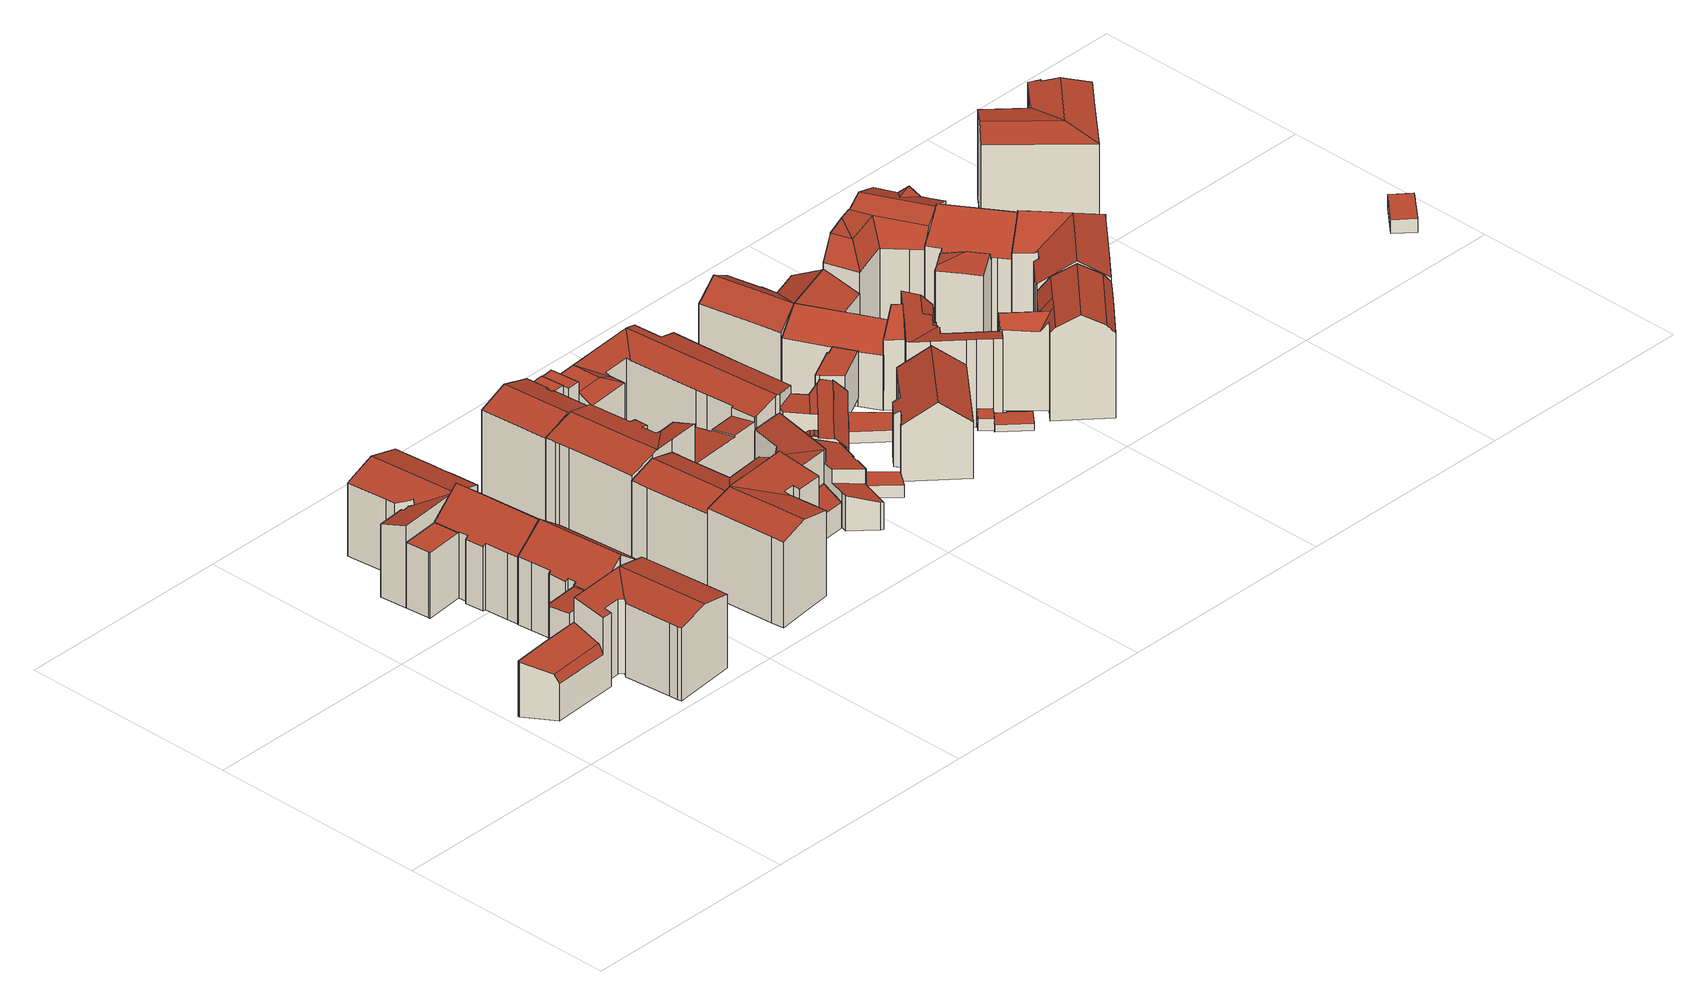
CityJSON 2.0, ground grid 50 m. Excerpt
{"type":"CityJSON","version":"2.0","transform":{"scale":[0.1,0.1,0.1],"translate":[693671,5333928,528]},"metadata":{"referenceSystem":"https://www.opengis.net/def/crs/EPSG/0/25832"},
"CityObjects":{
"building1":{"type":"Building","attributes":{"Gemeindeschluessel":"09162000","HoeheDach":"548.550","HoeheGrund":"529.859","Methode":"2000","NiedrigsteTraufeDesGebaeudes":"538.345","Geometrietyp2DReferenz":"3000","function":"31001_9998","roofType":"3100","measuredHeight":18.69,"storeysAboveGround":4},"geometry":[{"type":"MultiSurface","lod":"2","boundaries":[[[0,1,2,3]],[[4,5,6,7]],[[8,9,10,11]],[[12,13,14,2,1,15]],[[16,17,10,9,18]],[[19,20,21,22,23,24,25,26,27,28,29,4,7,30,31,0,3,32,33]],[[22,34,35,23]],[[28,27,8,11,36]],[[34,37,38,39,12,15,40,41,42,35]],[[20,38,37,21]],[[11,10,17,43,6,5,44,36]],[[27,26,45,18,9,8]],[[46,47,42,41,16,18,45]],[[19,33,13,12,39]],[[29,44,5,4]],[[0,31,40,15,1]],[[41,40,31,30,43,17,16]],[[34,22,21,37]],[[24,23,35,42,47]],[[32,14,13,33]],[[28,36,44,29]],[[19,39,38,20]],[[7,6,43,30]],[[3,2,14,32]],[[25,46,45,26]],[[46,25,24,47]]],"semantics":{"surfaces":[{"type":"WallSurface"},{"type":"RoofSurface"},{"type":"GroundSurface"}],"values":[0,0,1,1,0,2,0,0,1,0,1,0,1,0,0,0,0,0,0,0,0,0,0,0,0,0]}}]},
"building2":{"type":"Building","attributes":{"Gemeindeschluessel":"09162000","HoeheDach":"550.870","HoeheGrund":"529.930","Methode":"2000","NiedrigsteTraufeDesGebaeudes":"544.943","Geometrietyp2DReferenz":"3000","function":"31001_9998","roofType":"3100","measuredHeight":20.94,"storeysAboveGround":4},"geometry":[{"type":"MultiSurface","lod":"2","boundaries":[[[48,49,50,51,52,53]],[[48,53,54,55]],[[56,57,58,59,60]],[[61,62,63,60,59]],[[30,31,64,65,66,67]],[[68,52,51]],[[0,3,57,56,69]],[[67,66,68,51,50,70]],[[61,59,58,71]],[[55,54,72,73]],[[71,58,57,3]],[[74,70,50,49]],[[0,31,30,74,49,48,55,73,75,76,77,62,61,71,3]],[[75,78,79,76]],[[30,67,70,74]],[[73,72,78,75]],[[68,66,65]],[[76,79,80,77]],[[77,80,63,62]],[[0,69,64,31]],[[80,79,78,72,54,53,52,68,65,64,69,56,60,63]]],"semantics":{"surfaces":[{"type":"WallSurface"},{"type":"RoofSurface"},{"type":"GroundSurface"}],"values":[0,0,1,0,0,0,0,1,0,0,0,0,2,0,0,0,0,0,0,0,1]}}]},
"building3":{"type":"Building","attributes":{"Gemeindeschluessel":"09162000","HoeheDach":"550.900","HoeheGrund":"529.971","Methode":"2000","NiedrigsteTraufeDesGebaeudes":"544.865","Geometrietyp2DReferenz":"3000","function":"31001_9998","roofType":"3100","measuredHeight":20.93,"storeysAboveGround":4},"geometry":[{"type":"MultiSurface","lod":"2","boundaries":[[[81,82,83,84,85,86,87,88,89,90,91,92,93,94,95]],[[84,96,97,85]],[[89,98,99,90]],[[92,100,101,93]],[[93,101,102,94]],[[94,102,103,95]],[[104,103,102,101,100,105]],[[91,90,99,106,107,108]],[[98,109,110,106,99]],[[81,95,103,104,111]],[[82,112,113,83]],[[114,86,85,97]],[[86,114,115,87]],[[88,87,115,116,110,109]],[[92,91,108,105,100]],[[81,111,112,82]],[[110,116,107,106]],[[88,109,98,89]],[[96,84,83,113]],[[96,113,112,111,104,105,108,107,116,115,114,97]]],"semantics":{"surfaces":[{"type":"GroundSurface"},{"type":"WallSurface"},{"type":"RoofSurface"}],"values":[0,1,1,1,1,1,2,1,2,1,1,1,1,1,1,1,1,1,1,2]}}]},
"building4":{"type":"Building","attributes":{"Gemeindeschluessel":"09162000","HoeheDach":"549.155","HoeheGrund":"530.050","Methode":"2000","NiedrigsteTraufeDesGebaeudes":"546.850","Geometrietyp2DReferenz":"3000","function":"31001_9998","roofType":"3100","measuredHeight":19.11,"storeysAboveGround":4},"geometry":[{"type":"MultiSurface","lod":"2","boundaries":[[[92,117,118,91]],[[119,120,121,122]],[[123,124,125]],[[126,127,118,117,128,129,130,131,132,133]],[[121,120,134,135,123,136,127,126,133,137,138]],[[139,140,141,142]],[[90,143,144,145,91,118,127,136,146,147]],[[148,149,135,134,120,119]],[[150,138,137,151]],[[90,147,140,139]],[[137,133,132,152,153,151]],[[92,91,145,144,143,90,139,142,154,155,156,157,158,149,148,119,122,150,151,153,152,159,160,161,93]],[[158,123,135,149]],[[122,121,138,150]],[[162,163,125,124,157,156,155,154]],[[159,131,130,160]],[[152,132,131,159]],[[142,141,162,154]],[[129,128,93,161,160,130]],[[157,124,123,158]],[[147,146,136,123,125,163,162,141,140]],[[93,128,117,92]]],"semantics":{"surfaces":[{"type":"WallSurface"},{"type":"RoofSurface"},{"type":"GroundSurface"}],"values":[0,0,1,1,1,0,0,0,0,0,0,2,0,0,0,0,0,0,0,0,1,0]}}]},
"building5":{"type":"Building","attributes":{"Gemeindeschluessel":"09162000","HoeheDach":"551.503","HoeheGrund":"529.960","Methode":"1000","NiedrigsteTraufeDesGebaeudes":"549.846","Geometrietyp2DReferenz":"3000","function":"31001_9998","roofType":"3100","measuredHeight":21.54,"storeysAboveGround":5},"geometry":[{"type":"MultiSurface","lod":"2","boundaries":[[[164,165,166,167]],[[168,169,170,171,172,173,174,175,176,177,178]],[[179,167,166,180,181,182]],[[183,175,174,184]],[[173,172,185,184,174]],[[186,187,188,189]],[[164,190,189,188,191,192,165]],[[193,171,170,194]],[[178,177,176,195,196,197]],[[168,198,187,186,199,200,201,169]],[[185,172,171,193]],[[182,181,202,203]],[[201,194,170,169]],[[204,192,191,188,187,198,168,178,205]],[[195,176,175,183]],[[193,194,201,200,199,186,189,190,164,167,179,182,203,206,197,196,195,183,184,185]],[[202,205,178,197,206,203]],[[180,166,165,192,204,205,202,181]]],"semantics":{"surfaces":[{"type":"WallSurface"},{"type":"RoofSurface"},{"type":"GroundSurface"}],"values":[0,1,0,0,0,0,0,0,0,0,0,0,0,1,0,2,0,1]}}]},
"building6":{"type":"Building","attributes":{"Gemeindeschluessel":"09162000","HoeheDach":"550.460","HoeheGrund":"530.040","Methode":"1000","NiedrigsteTraufeDesGebaeudes":"548.508","Geometrietyp2DReferenz":"3000","function":"31001_9998","roofType":"3100","measuredHeight":20.42,"storeysAboveGround":5},"geometry":[{"type":"MultiSurface","lod":"2","boundaries":[[[207,208,209,210]],[[211,197,203,212,213,182,214,215,216,217,207,210,218,219,220,221,222,223,195]],[[182,213,212,203,224,225,226,227]],[[228,229,208,207,217,216]],[[195,223,222,230,231,232]],[[197,211,195,232,233,234]],[[235,236,227,226,237,229,228]],[[238,239,220,219,218,240]],[[210,209,240,218]],[[197,234,224,203]],[[215,235,228,216]],[[224,234,233,232,231,230,241,239,225]],[[239,241,230,222,221,220]],[[214,182,227,236,235,215]],[[237,226,225,239,238,240,209,208,229]]],"semantics":{"surfaces":[{"type":"WallSurface"},{"type":"GroundSurface"},{"type":"RoofSurface"}],"values":[0,1,0,0,0,0,2,0,0,0,0,2,0,0,2]}}]},
"building7":{"type":"Building","attributes":{"Gemeindeschluessel":"09162000","HoeheDach":"551.666","HoeheGrund":"530.030","Methode":"1000","NiedrigsteTraufeDesGebaeudes":"549.654","Geometrietyp2DReferenz":"3000","function":"31001_9998","roofType":"3100","measuredHeight":21.64,"storeysAboveGround":5},"geometry":[{"type":"MultiSurface","lod":"2","boundaries":[[[242,216,243,244,245,246]],[[247,248,249,250]],[[251,252,253,254,255,256]],[[257,258,259,252,251,260,261,249,248,262,263,264,265,266]],[[267,264,263,268]],[[210,269,270,271,272,273]],[[274,265,264,267]],[[275,266,265,274,276,277]],[[250,249,261,278]],[[269,210,279,207,216,242,246,280,281,277,276,274,267,268,282,247,250,278,283,256,255,254,270]],[[268,263,262,282]],[[282,262,248,247]],[[278,261,260,283]],[[207,279,210,273,259,258,284]],[[270,254,253,271]],[[246,245,285,280]],[[286,285,245,244,243,284,258,257,266,275]],[[273,272,271,253,252,259]],[[207,284,243,216]],[[281,286,275,277]],[[280,285,286,281]],[[283,260,251,256]]],"semantics":{"surfaces":[{"type":"WallSurface"},{"type":"RoofSurface"},{"type":"GroundSurface"}],"values":[0,0,0,1,0,0,0,0,0,2,0,0,0,0,0,0,1,1,0,0,0,0]}}]},
"building8":{"type":"Building","attributes":{"Gemeindeschluessel":"09162000","HoeheDach":"551.945","HoeheGrund":"530.090","Methode":"2000","NiedrigsteTraufeDesGebaeudes":"547.704","Geometrietyp2DReferenz":"3000","function":"31001_9998","roofType":"3100","measuredHeight":21.86,"storeysAboveGround":5},"geometry":[{"type":"MultiSurface","lod":"2","boundaries":[[[287,288,289,290]],[[291,292,293,294]],[[295,296,297,298]],[[299,300,301,302,303,304,305]],[[306,307,302,301]],[[308,309,310,311]],[[312,313,314,315,309,308,316,317,318]],[[319,320,312,318]],[[290,289,321,292,291]],[[322,302,307,323,324,325,326,327,297,296,293,292]],[[328,287,290,291,294,295,298,329,330,331,332,333,306,301,300,299,334,319,318,317,316,308,311]],[[335,305,304,336,313,312,320]],[[337,310,309,315]],[[333,323,307,306]],[[329,327,326,330]],[[334,299,305,335,320,319]],[[298,297,327,329]],[[332,324,323,333]],[[322,338,303,302]],[[330,326,325,331]],[[292,321,338,322]],[[294,293,296,295]],[[331,325,324,332]],[[287,328,311,310,337,339,288]],[[336,304,303,338,321,289,288,339,314,313]],[[315,314,339,337]]],"semantics":{"surfaces":[{"type":"WallSurface"},{"type":"RoofSurface"},{"type":"GroundSurface"}],"values":[0,0,0,0,0,0,0,0,0,1,2,1,1,0,0,0,0,0,0,0,0,0,0,0,1,0]}}]},
"building9":{"type":"Building","attributes":{"Gemeindeschluessel":"09162000","HoeheDach":"536.584","HoeheGrund":"529.930","Methode":"2000","NiedrigsteTraufeDesGebaeudes":"534.534","Geometrietyp2DReferenz":"3000","function":"31001_2000","roofType":"1000","measuredHeight":6.65},"geometry":[{"type":"MultiSurface","lod":"2","boundaries":[[[340,341,342,343]],[[344,345,343,342,346,347,348]],[[347,346,349,350]],[[351,352,353,354]],[[344,348,355,356]],[[354,340,343,345,344,356,357,351]],[[354,353,341,340]],[[355,350,349,352,351,357,356]],[[346,342,341,353,352,349]],[[348,347,350,355]]],"semantics":{"surfaces":[{"type":"WallSurface"},{"type":"GroundSurface"},{"type":"RoofSurface"}],"values":[0,0,0,0,0,1,0,0,2,2]}}]},
"building10":{"type":"Building","attributes":{"Gemeindeschluessel":"09162000","HoeheDach":"544.336","HoeheGrund":"530.250","Methode":"2000","NiedrigsteTraufeDesGebaeudes":"540.602","Geometrietyp2DReferenz":"3000","function":"31001_9998","roofType":"2100","measuredHeight":14.09,"storeysAboveGround":3},"geometry":[{"type":"MultiSurface","lod":"2","boundaries":[[[358,359,360,361]],[[362,363,364,365,366,367]],[[368,369,370,371]],[[372,373,374,375]],[[361,360,376,377]],[[377,376,378,379]],[[365,364,373,372]],[[372,375,380,358,361,377,379,381,382,383,368,371,367,366,365]],[[358,380,375,374,384,359]],[[384,374,373,364,363,362,370,369,385]],[[386,385,369,368,383,382]],[[371,370,362,367]],[[378,376,360,359,384,385,386,387]],[[381,387,386,382]],[[379,378,387,381]]],"semantics":{"surfaces":[{"type":"WallSurface"},{"type":"GroundSurface"},{"type":"RoofSurface"}],"values":[0,0,0,0,0,0,0,1,0,2,0,0,2,0,0]}}]},
"building11":{"type":"Building","attributes":{"Gemeindeschluessel":"09162000","HoeheDach":"547.530","HoeheGrund":"528.924","Methode":"2000","NiedrigsteTraufeDesGebaeudes":"540.407","Geometrietyp2DReferenz":"3000","function":"31001_9998","roofType":"3100","measuredHeight":18.61,"storeysAboveGround":3},"geometry":[{"type":"MultiSurface","lod":"2","boundaries":[[[388,389,390,391]],[[392,393,394,395]],[[396,395,397,398,399]],[[400,401,402,403,404,405]],[[406,407,408,409,410,411,412]],[[413,414,415,416,417,418]],[[414,419,420,421,422,423,424,425,426,427,428,415]],[[429,412,411,430]],[[431,432,433,434]],[[435,436,396,399]],[[394,437,417,416]],[[438,407,406,439]],[[427,440,441,442,443,433,432,390,389,444,428]],[[408,445,446,409]],[[439,406,412,429]],[[447,448,402,401]],[[449,418,417,437,393,450]],[[451,452,453,438,439,429,430,454,455,456,457,458,449,450,459,447,401,400,460,461,388,391,431,434,462,463,464,465]],[[460,428,444,461]],[[391,390,432,431]],[[461,444,389,388]],[[445,466,467,446]],[[438,453,424,423,466,445,408,407]],[[436,392,395,396]],[[456,420,419,457]],[[430,411,410,454]],[[404,403,397,395]],[[455,421,420,456]],[[393,437,394]],[[448,398,397,403,402]],[[466,423,422,467]],[[434,433,443,462]],[[395,394,416,405,404]],[[414,413,458,457,419]],[[451,465,440,427,426]],[[459,450,393,392,436,435]],[[464,441,440,465]],[[463,442,441,464]],[[452,425,424,453]],[[462,443,442,463]],[[455,454,410,409,446,467,422,421]],[[415,428,460,400,405,416]],[[451,426,425,452]],[[447,459,435,399,398,448]],[[413,418,449,458]]],"semantics":{"surfaces":[{"type":"WallSurface"},{"type":"RoofSurface"},{"type":"GroundSurface"}],"values":[0,1,0,0,1,1,1,0,0,1,1,0,1,0,0,0,0,2,0,0,0,1,0,0,0,0,0,0,1,1,0,0,1,0,0,0,0,0,0,0,0,0,0,0,0]}}]},
"building12":{"type":"Building","attributes":{"Gemeindeschluessel":"09162000","HoeheDach":"541.419","HoeheGrund":"530.082","Methode":"2000","NiedrigsteTraufeDesGebaeudes":"533.050","Geometrietyp2DReferenz":"3000","function":"31001_2000","roofType":"2100","measuredHeight":11.34},"geometry":[{"type":"MultiSurface","lod":"2","boundaries":[[[468,469,470,471]],[[472,473,474,475]],[[471,470,476,477]],[[478,479,480,481,482,483]],[[478,484,472,475,485,486,487,488,489,468,471,477,490,491,492,479]],[[491,490,493,494,495,496]],[[495,494,482,481]],[[468,489,497,498,499,469]],[[500,501,474,473,502,483,482,494,493,476,470,469,499]],[[503,500,499,498]],[[488,504,497,489]],[[484,502,473,472]],[[486,505,506,487]],[[477,476,493,490]],[[480,507,496,495,481]],[[475,474,501,485]],[[487,506,504,488]],[[491,496,507,492]],[[506,505,503,498,497,504]],[[492,507,480,479]],[[478,483,502,484]],[[486,485,501,500,503,505]]],"semantics":{"surfaces":[{"type":"WallSurface"},{"type":"GroundSurface"},{"type":"RoofSurface"}],"values":[0,0,0,0,1,0,0,0,2,0,0,0,0,0,2,0,0,0,2,0,0,0]}}]},
"building13":{"type":"Building","attributes":{"Gemeindeschluessel":"09162000","HoeheDach":"541.868","HoeheGrund":"530.530","Methode":"2000","NiedrigsteTraufeDesGebaeudes":"533.866","Geometrietyp2DReferenz":"3000","function":"31001_2000","roofType":"1000","measuredHeight":11.34,"storeysAboveGround":2},"geometry":[{"type":"MultiSurface","lod":"2","boundaries":[[[508,509,510,511]],[[512,513,514,515,516,517]],[[518,519,520,521]],[[522,523,524,525,526,527,528,529,530,531]],[[532,533,522,531]],[[534,535,536,537,538,539,526,525,540,514,508,511]],[[519,512,517,520]],[[541,542,543,544]],[[545,546,547,548,549,544,543,550,534,511,510,551,552,553,554,555,556]],[[557,558,559,560,561,541,544,549,548,547,546,545,556,562,563,564,532,531,530,529,528,527,565,566,567]],[[564,568,533,532]],[[515,523,522,533,568,516]],[[569,570,513,512,519]],[[541,561,560,559,571,572,573,542]],[[552,574,575,576,553]],[[508,514,540,525,540,514,513,570]],[[550,577,578,579,580,581,539,538,537,536,535,534]],[[575,509,508,570,569,519,576]],[[514,540,525,524,523,515]],[[555,521,520,517,516,568,564,563,562,556]],[[510,509,575,574,551]],[[554,518,521,555]],[[559,558,557,567,582,583,584,571]],[[554,553,576,519,518]],[[539,581,585,566,565,527,526]],[[543,542,573,572,571,584,583,582,585,581,580,579,578,577,550]],[[566,585,582,567]],[[551,574,552]]],"semantics":{"surfaces":[{"type":"WallSurface"},{"type":"RoofSurface"},{"type":"GroundSurface"}],"values":[0,0,0,0,0,1,1,0,0,2,0,1,1,0,1,0,0,0,1,0,1,1,0,0,0,1,0,1]}}]},
"building14":{"type":"Building","attributes":{"Gemeindeschluessel":"09162000","HoeheDach":"536.763","HoeheGrund":"530.763","Methode":"3220","NiedrigsteTraufeDesGebaeudes":"536.763","Geometrietyp2DReferenz":"3000","function":"31001_2000","roofType":"9999","measuredHeight":6},"geometry":[{"type":"MultiSurface","lod":"2","boundaries":[[[586,587,588,589,590]],[[591,592,588,587]],[[593,594,590,589]],[[594,595,586,590]],[[595,591,587,586]],[[594,593,592,591,595]],[[592,593,589,588]]],"semantics":{"surfaces":[{"type":"GroundSurface"},{"type":"WallSurface"},{"type":"RoofSurface"}],"values":[0,1,1,1,1,2,1]}}]},
"building15":{"type":"Building","attributes":{"Gemeindeschluessel":"09162000","HoeheDach":"536.448","HoeheGrund":"530.448","Methode":"3210","NiedrigsteTraufeDesGebaeudes":"536.448","Geometrietyp2DReferenz":"3000","function":"31001_2000","roofType":"9999","measuredHeight":6},"geometry":[{"type":"MultiSurface","lod":"2","boundaries":[[[596,597,598,599]],[[600,596,599,601]],[[596,600,602,597]],[[597,602,603,598]],[[598,603,601,599]],[[602,600,601,603]]],"semantics":{"surfaces":[{"type":"WallSurface"},{"type":"RoofSurface"},{"type":"GroundSurface"}],"values":[0,0,1,0,2,0]}}]},
"building16":{"type":"Building","attributes":{"Gemeindeschluessel":"09162000","HoeheDach":"548.770","HoeheGrund":"530.840","Methode":"2000","NiedrigsteTraufeDesGebaeudes":"542.937","Geometrietyp2DReferenz":"3000","function":"31001_9998","roofType":"3100","measuredHeight":17.93,"storeysAboveGround":4},"geometry":[{"type":"MultiSurface","lod":"2","boundaries":[[[604,605,606,607]],[[608,609,610,611]],[[612,613,614,615]],[[616,617,618,619,620,621,609,608]],[[618,622,623,624,625,619]],[[611,610,626,627]],[[628,629,630,631]],[[632,633,634,635,615,614]],[[636,624,623,637,631,630]],[[621,620,636,630,629,606,605,633,632,614,613,626,610,609]],[[634,633,605,604]],[[622,618,617,616,608,611,627,612,615,635,634,604,607,628,631,637,623]],[[619,625,624,636,620]],[[627,626,613,612]],[[607,606,629,628]]],"semantics":{"surfaces":[{"type":"WallSurface"},{"type":"RoofSurface"},{"type":"GroundSurface"}],"values":[0,0,0,0,0,0,0,0,0,1,0,2,1,0,0]}}]},
"building17":{"type":"Building","attributes":{"Gemeindeschluessel":"09162000","HoeheDach":"533.737","HoeheGrund":"530.961","Methode":"9999","NiedrigsteTraufeDesGebaeudes":"533.737","Geometrietyp2DReferenz":"3000","function":"31001_2000","roofType":"1000","measuredHeight":2.78},"geometry":[{"type":"MultiSurface","lod":"2","boundaries":[[[638,639,640,641]],[[642,638,641,643,644]],[[639,645,646,647,640]],[[644,646,645,642]],[[643,647,646,644]],[[642,645,639,638]],[[641,640,647,643]]],"semantics":{"surfaces":[{"type":"WallSurface"},{"type":"GroundSurface"},{"type":"RoofSurface"}],"values":[0,1,2,0,0,0,0]}}]},
"building18":{"type":"Building","attributes":{"Gemeindeschluessel":"09162000","HoeheDach":"536.570","HoeheGrund":"530.570","Methode":"3220","NiedrigsteTraufeDesGebaeudes":"536.570","Geometrietyp2DReferenz":"3000","function":"31001_2000","roofType":"9999","measuredHeight":6},"geometry":[{"type":"MultiSurface","lod":"2","boundaries":[[[648,649,650,651]],[[652,648,651,653]],[[654,652,653,655]],[[655,653,651,650,656]],[[649,657,656,650]],[[657,649,648,652,654]],[[657,654,655,656]]],"semantics":{"surfaces":[{"type":"WallSurface"},{"type":"GroundSurface"},{"type":"RoofSurface"}],"values":[0,0,0,1,0,2,0]}}]},
"building19":{"type":"Building","attributes":{"Gemeindeschluessel":"09162000","HoeheDach":"541.984","HoeheGrund":"531.019","Methode":"1000","NiedrigsteTraufeDesGebaeudes":"541.984","Geometrietyp2DReferenz":"3000","function":"31001_9998","roofType":"1000","measuredHeight":10.96,"storeysAboveGround":3},"geometry":[{"type":"MultiSurface","lod":"2","boundaries":[[[658,659,660,661]],[[662,663,664,665]],[[661,660,662,665]],[[664,663,666,667]],[[661,665,664,667,668,669,658]],[[658,669,670,659]],[[663,662,660,659,670,671,666]],[[668,667,666,671]],[[668,671,670,669]]],"semantics":{"surfaces":[{"type":"WallSurface"},{"type":"GroundSurface"},{"type":"RoofSurface"}],"values":[0,0,0,0,1,0,2,0,0]}}]},
"building20":{"type":"Building","attributes":{"Gemeindeschluessel":"09162000","HoeheDach":"533.560","HoeheGrund":"530.940","Methode":"1000","NiedrigsteTraufeDesGebaeudes":"533.560","Geometrietyp2DReferenz":"3000","function":"31001_2000","roofType":"1000","measuredHeight":2.62},"geometry":[{"type":"MultiSurface","lod":"2","boundaries":[[[672,673,674,675]],[[676,677,678,679]],[[672,675,676,679]],[[673,672,679,678]],[[675,674,677,676]],[[674,673,678,677]]],"semantics":{"surfaces":[{"type":"RoofSurface"},{"type":"GroundSurface"},{"type":"WallSurface"}],"values":[0,1,2,2,2,2]}}]},
"building21":{"type":"Building","attributes":{"Gemeindeschluessel":"09162000","HoeheDach":"532.630","HoeheGrund":"530.900","Methode":"2000","NiedrigsteTraufeDesGebaeudes":"532.630","Geometrietyp2DReferenz":"3000","function":"51009_1610","roofType":"1000","measuredHeight":1.73},"geometry":[{"type":"MultiSurface","lod":"2","boundaries":[[[680,681,682,678]],[[683,684,685,686]],[[687,688,684,683]],[[680,678,677,689,687,683,686,690]],[[690,691,681,680]],[[677,692,693,689]],[[678,682,692,677]],[[689,693,688,687]],[[691,685,684,688,693,692,682,681]],[[686,685,691,690]]],"semantics":{"surfaces":[{"type":"WallSurface"},{"type":"GroundSurface"},{"type":"RoofSurface"}],"values":[0,0,0,1,0,0,0,0,2,0]}}]},
"building22":{"type":"Building","attributes":{"Gemeindeschluessel":"09162000","HoeheDach":"546.470","HoeheGrund":"529.127","Methode":"2000","NiedrigsteTraufeDesGebaeudes":"541.821","Geometrietyp2DReferenz":"3000","function":"31001_9998","roofType":"3100","measuredHeight":17.34,"storeysAboveGround":3},"geometry":[{"type":"MultiSurface","lod":"2","boundaries":[[[694,695,696,697]],[[698,699,700,701]],[[702,703,704,705,706,707]],[[694,701,700,708,695]],[[709,710,702,707]],[[709,707,706,711,712]],[[713,714,704,703]],[[705,704,714,696,695,708]],[[711,715,716,717,712]],[[718,719,699,698]],[[716,720,718,698,701,694,697,713,703,702,710,717]],[[710,709,712,717]],[[720,721,719,718]],[[721,720,716,715]],[[721,715,711,706,705,708,700,699,719]],[[697,696,714,713]]],"semantics":{"surfaces":[{"type":"WallSurface"},{"type":"RoofSurface"},{"type":"GroundSurface"}],"values":[0,0,0,0,0,1,0,1,0,0,2,0,0,0,1,0]}}]},
"building23":{"type":"Building","attributes":{"Gemeindeschluessel":"09162000","HoeheDach":"549.920","HoeheGrund":"529.363","Methode":"2000","NiedrigsteTraufeDesGebaeudes":"545.663","Geometrietyp2DReferenz":"3000","function":"31001_9998","roofType":"2100","measuredHeight":20.56,"storeysAboveGround":5},"geometry":[{"type":"MultiSurface","lod":"2","boundaries":[[[722,723,724,725,726]],[[727,728,729,730]],[[731,732,733,734]],[[723,722,735,736,737,738,739,740,741,730,729,742,743,744,745,746,747,748,749,750]],[[729,728,751,742]],[[741,740,752,753,754]],[[752,755,756,757,758,759,726,725,760,761,762,763,753]],[[734,764,765,731]],[[735,759,758,736]],[[752,740,739,755]],[[745,766,767,732,731,765,763,762,746]],[[768,749,748,769]],[[741,754,727,730]],[[743,770,771,744]],[[737,757,756,738]],[[724,723,750,772]],[[773,761,760]],[[733,774,764,734]],[[738,756,755,739]],[[767,766,771,770,775,776]],[[768,769,777,773,760,725,724,772]],[[727,754,753,763,765,764,774,776,775,751,728]],[[747,746,762,761,773,777]],[[767,776,774,733,732]],[[722,726,759,735]],[[749,768,772,750]],[[744,771,766,745]],[[747,777,769,748]],[[743,742,751,775,770]],[[736,758,757,737]]],"semantics":{"surfaces":[{"type":"WallSurface"},{"type":"RoofSurface"},{"type":"GroundSurface"}],"values":[0,0,1,2,0,0,1,0,0,0,0,0,0,0,0,0,0,0,0,1,1,1,0,0,0,0,0,0,0,0]}}]},
"building24":{"type":"Building","attributes":{"Gemeindeschluessel":"09162000","HoeheDach":"550.330","HoeheGrund":"529.127","Methode":"2000","NiedrigsteTraufeDesGebaeudes":"545.379","Geometrietyp2DReferenz":"3000","function":"31001_2000","roofType":"3100","measuredHeight":21.2},"geometry":[{"type":"MultiSurface","lod":"2","boundaries":[[[698,778,779,780]],[[781,782,783,694]],[[782,784,785,783]],[[694,783,785,786,701]],[[694,701,698,780,787,781]],[[787,788,784,782,781]],[[784,788,779,778,786,785]],[[701,786,778,698]],[[780,779,788,787]]],"semantics":{"surfaces":[{"type":"WallSurface"},{"type":"RoofSurface"},{"type":"GroundSurface"}],"values":[0,0,1,0,2,0,1,0,0]}}]},
"building25":{"type":"Building","attributes":{"Gemeindeschluessel":"09162000","HoeheDach":"546.350","HoeheGrund":"528.118","Methode":"1000","NiedrigsteTraufeDesGebaeudes":"542.952","Geometrietyp2DReferenz":"3000","function":"31001_9998","roofType":"3100","measuredHeight":18.23,"storeysAboveGround":3},"geometry":[{"type":"MultiSurface","lod":"2","boundaries":[[[789,790,791,792,793,794]],[[795,796,797,798]],[[799,800,801,802]],[[803,804,789,794]],[[805,806,801,800,807,808]],[[809,810,811,812]],[[813,814,815,816,817,818,803,794,793,792,795,798,811,810,819,799,802]],[[820,821,808,807,809,812,797,796,791,790]],[[822,823,821,820,790,789,804]],[[817,816,815,814,813,802,801,806,805,808,821,823]],[[809,807,800,799,819,810]],[[818,817,823,822,804,803]],[[798,797,812,811]],[[792,791,796,795]]],"semantics":{"surfaces":[{"type":"WallSurface"},{"type":"RoofSurface"},{"type":"GroundSurface"}],"values":[0,0,0,0,1,0,2,1,1,0,0,0,0,0]}}]},
"building26":{"type":"Building","attributes":{"Gemeindeschluessel":"09162000","HoeheDach":"555.004","HoeheGrund":"530.710","Methode":"2000","NiedrigsteTraufeDesGebaeudes":"548.646","Geometrietyp2DReferenz":"3000","function":"31001_9998","roofType":"3100","measuredHeight":24.29,"storeysAboveGround":5},"geometry":[{"type":"MultiSurface","lod":"2","boundaries":[[[824,825,826,827]],[[828,829,830,831,832]],[[830,829,833,834,835,836,837,838,839,840,841,842,824,827,843]],[[844,845,846,847,848,849,850]],[[829,828,851,833]],[[839,852,853,840]],[[836,847,846,837]],[[831,854,855,856,844,832]],[[856,857,858,845,844]],[[835,848,847,836]],[[841,840,853,859,860,861,862]],[[826,825,863,862,861,864]],[[834,833,851,850,849]],[[845,838,837,846]],[[842,863,825,824]],[[827,826,864,865,855,854,843]],[[831,830,843,854]],[[864,861,860,865]],[[855,865,860,859,857,856]],[[857,859,853,852,858]],[[841,862,863,842]],[[834,849,848,835]],[[839,838,845,858,852]],[[844,850,851,828,832]]],"semantics":{"surfaces":[{"type":"WallSurface"},{"type":"GroundSurface"},{"type":"RoofSurface"}],"values":[0,0,1,2,0,0,0,2,2,0,0,2,0,0,0,0,0,2,2,2,0,0,0,2]}}]},
"building27":{"type":"Building","attributes":{"Gemeindeschluessel":"09162000","HoeheDach":"554.324","HoeheGrund":"530.996","Methode":"2000","NiedrigsteTraufeDesGebaeudes":"547.810","Geometrietyp2DReferenz":"3000","function":"31001_9998","roofType":"3100","measuredHeight":23.33,"storeysAboveGround":5},"geometry":[{"type":"MultiSurface","lod":"2","boundaries":[[[866,867,868,869,870,871,872,873,874,875,876,877]],[[878,876,875,879,880,881]],[[882,883,884,885,886]],[[872,887,888,889,890,891,892,873]],[[876,878,893,877]],[[885,890,889,894]],[[895,886,885,894,896]],[[897,898,899,893,878,881,900,901]],[[875,874,897,901,879]],[[887,902,903,896,894,888]],[[887,872,871,902]],[[870,903,902,871]],[[867,883,882,868]],[[898,892,891,885,884,904,899]],[[880,879,901,900]],[[903,870,869,895,896]],[[867,866,904,884,883]],[[891,890,885]],[[894,889,888]],[[866,877,893,899,904]],[[869,868,882,886,895]],[[881,880,900]],[[874,873,892,898,897]]],"semantics":{"surfaces":[{"type":"GroundSurface"},{"type":"WallSurface"},{"type":"RoofSurface"}],"values":[0,1,2,1,1,2,2,2,1,2,1,1,1,2,2,1,1,1,2,1,1,2,1]}}]},
"building28":{"type":"Building","attributes":{"Gemeindeschluessel":"09162000","HoeheDach":"554.890","HoeheGrund":"531.010","Methode":"2000","NiedrigsteTraufeDesGebaeudes":"548.640","Geometrietyp2DReferenz":"3000","function":"31001_9998","roofType":"3100","measuredHeight":23.88,"storeysAboveGround":5},"geometry":[{"type":"MultiSurface","lod":"2","boundaries":[[[905,906,907,908,909,910,911]],[[912,913,914,877,915,866]],[[916,917,918,919,920,921]],[[922,923,924,925]],[[926,927,928,929]],[[929,928,919,918]],[[916,921,930,931]],[[877,914,927,926]],[[932,911,910,933,934,935]],[[936,905,911,932,935,937]],[[917,916,931,922,925,907,906,905,936,937,938,939,940,867,866,915,877,926,929,918]],[[940,941,942,867]],[[933,910,909,943,944,945]],[[933,945,934]],[[941,944,943,909,908,924,923,930,921,920,913,912,942]],[[867,942,912,866]],[[931,930,923,922]],[[935,934,945,944,941,940,939,938,937]],[[925,924,908,907]],[[920,919,928,927,914,913]]],"semantics":{"surfaces":[{"type":"WallSurface"},{"type":"RoofSurface"},{"type":"GroundSurface"}],"values":[0,0,0,0,0,0,0,0,1,0,2,0,0,1,1,0,0,0,0,1]}}]},
"building29":{"type":"Building","attributes":{"Gemeindeschluessel":"09162000","HoeheDach":"555.579","HoeheGrund":"531.030","Methode":"2000","NiedrigsteTraufeDesGebaeudes":"550.391","Geometrietyp2DReferenz":"3000","function":"31001_9998","roofType":"3100","measuredHeight":24.55,"storeysAboveGround":5},"geometry":[{"type":"MultiSurface","lod":"2","boundaries":[[[946,947,948,949,950,951,952]],[[953,952,951,918,954,916]],[[955,956,957,958,959,960]],[[961,962,963,964,965,966]],[[966,965,967,968]],[[969,970,955,960]],[[950,949,971,972,918,951]],[[962,973,974,971,949,948,975,963]],[[931,976,953,916]],[[968,967,970,969]],[[963,975,948,947,977,964]],[[978,979,958,957,980,981,976,931]],[[981,980,947,946,952,953,976]],[[974,973,962,961,966,968,969,960,959,958,979,978,931,916,954,918,972,971]],[[965,964,977,947,980,957,956,955,970,967]]],"semantics":{"surfaces":[{"type":"RoofSurface"},{"type":"WallSurface"},{"type":"GroundSurface"}],"values":[0,1,1,1,1,1,1,1,1,1,0,1,0,2,0]}}]},
"building30":{"type":"Building","attributes":{"Gemeindeschluessel":"09162000","HoeheDach":"552.491","HoeheGrund":"531.110","Methode":"2000","NiedrigsteTraufeDesGebaeudes":"551.299","Geometrietyp2DReferenz":"3000","function":"31001_9998","roofType":"3100","measuredHeight":21.38,"storeysAboveGround":5},"geometry":[{"type":"MultiSurface","lod":"2","boundaries":[[[982,983,984,985,986,987,988,989]],[[990,991,983,982,992,993,994]],[[995,996,991,990,994,997]],[[998,999,996,995,997,1000]],[[1001,1002,1003,1004,1005,1006]],[[1007,999,998,1000,1008,1009,1010,989,988,987,986,1011,1012,1005,1004,1003]],[[1013,1001,1006,1014,1015,985,984,983,991]],[[997,994,993,1009,1008,1000]],[[999,1007,1003,1002,1016,996]],[[1016,1002,1001,1013,991,996]],[[986,985,1015,1011]],[[992,982,989,1010,1009,993]],[[1012,1014,1006,1005]],[[1011,1015,1014,1012]]],"semantics":{"surfaces":[{"type":"WallSurface"},{"type":"RoofSurface"},{"type":"GroundSurface"}],"values":[0,1,1,0,0,2,1,0,0,1,0,0,0,0]}}]},
"building31":{"type":"Building","attributes":{"Gemeindeschluessel":"09162000","HoeheDach":"534.686","HoeheGrund":"531.486","Methode":"1000","NiedrigsteTraufeDesGebaeudes":"534.686","Geometrietyp2DReferenz":"3000","function":"31001_2000","roofType":"1000","measuredHeight":3.2,"storeysAboveGround":1},"geometry":[{"type":"MultiSurface","lod":"2","boundaries":[[[1017,1018,1019,1020]],[[1021,1022,1023,1024]],[[1022,1018,1017,1023]],[[1024,1020,1019,1021]],[[1023,1017,1020,1024]],[[1021,1019,1018,1022]]],"semantics":{"surfaces":[{"type":"RoofSurface"},{"type":"GroundSurface"},{"type":"WallSurface"}],"values":[0,1,2,2,2,2]}}]}
},
"vertices":[
[317,220,19],[317,220,205],[383,226,190],[383,226,19],[6,197,19],[6,197,148],[79,203,148],[79,203,19],[50,128,106],[181,137,103],[180,148,125],[44,138,125],[334,12,205],[403,19,190],[400,48,190],[315,220,205],[176,210,205],[176,210,148],[181,137,189],[260,5,19],[258,14,19],[257,33,19],[246,140,19],[254,148,19],[244,158,19],[203,154,19],[204,138,19],[50,128,19],[6,193,19],[8,195,19],[163,209,19],[314,220,19],[400,48,19],[403,19,19],[246,140,189],[254,148,191],[6,193,146],[257,33,189],[258,14,189],[260,5,189],[314,220,205],[313,220,205],[253,149,191],[163,209,148],[8,195,147],[204,138,189],[203,154,193],[244,158,193],
[248,273,19],[167,267,19],[167,267,169],[242,273,169],[242,273,172],[248,273,176],[246,292,177],[246,292,19],[320,220,229],[383,226,180],[368,391,180],[365,424,180],[301,419,229],[365,424,19],[235,414,19],[235,414,177],[314,220,224],[247,215,172],[247,215,175],[163,209,175],[244,244,172],[317,220,226],[159,260,170],[368,391,19],[240,292,172],[240,292,19],[159,260,19],[237,334,19],[242,335,19],[238,380,19],[237,334,173],[242,335,177],[238,380,177],
[235,414,20],[232,439,20],[227,492,20],[221,492,20],[217,535,20],[223,536,20],[221,557,20],[132,549,20],[132,554,20],[127,607,20],[274,620,20],[282,621,20],[346,626,20],[362,452,20],[365,424,20],[221,492,169],[217,535,169],[132,554,172],[127,607,172],[282,621,227],[346,626,173],[362,452,173],[365,424,173],[299,419,229],[280,620,229],[214,615,172],[214,615,173],[274,620,224],[132,549,172],[219,557,172],[235,414,174],[232,439,174],[227,492,174],[223,536,174],[221,557,174],[219,557,173],
[282,621,208],[274,620,211],[191,698,20],[191,698,189],[189,719,189],[189,719,20],[208,663,193],[200,671,191],[198,671,190],[266,683,212],[272,620,212],[346,626,189],[340,689,189],[338,708,189],[336,731,189],[327,825,189],[253,819,212],[213,678,195],[218,674,197],[270,620,211],[189,813,192],[180,812,189],[121,669,20],[121,669,189],[184,675,189],[184,675,20],[196,613,20],[270,620,20],[272,620,20],[196,613,211],[127,607,211],[213,678,20],[218,674,20],[180,812,20],[189,813,20],[327,825,20],[253,819,20],[186,669,20],[190,670,20],[198,671,20],[200,671,20],[208,663,20],[336,731,20],[338,708,20],[340,689,20],[186,669,190],[190,670,190],
[576,33,20],[576,33,219],[573,62,219],[573,62,20],[702,134,219],[701,150,221],[727,151,221],[728,135,219],[787,140,218],[787,140,219],[782,207,230],[780,238,235],[773,237,235],[694,230,235],[627,225,235],[568,122,20],[568,122,219],[559,219,219],[559,219,20],[780,238,20],[782,207,20],[787,140,20],[708,77,20],[708,77,219],[711,49,218],[711,49,20],[643,41,20],[711,49,219],[643,41,235],[728,135,20],[727,151,20],[773,237,20],[694,230,20],[627,225,20],[702,133,219],[702,133,20],[702,134,20],[701,150,20],[624,224,234],[624,224,20],[635,127,235],[626,225,235],[626,225,20],
[606,409,20],[606,409,224],[667,414,206],[667,414,20],[684,229,20],[622,224,20],[621,224,20],[555,263,20],[546,367,20],[542,404,20],[605,409,20],[670,378,20],[679,274,20],[680,274,20],[689,275,20],[770,283,20],[770,282,20],[624,224,224],[622,224,224],[621,224,225],[559,219,206],[542,404,206],[605,409,225],[770,283,205],[770,282,206],[773,237,224],[684,229,224],[627,225,224],[546,367,206],[555,263,206],[617,269,225],[679,274,206],[680,274,206],[670,378,206],[689,275,206],
[538,457,20],[542,404,217],[538,457,217],[529,556,217],[529,556,20],[671,531,20],[671,531,221],[687,531,217],[687,531,20],[677,468,221],[693,469,217],[731,472,217],[731,472,20],[693,469,20],[677,468,20],[615,463,237],[620,410,237],[620,410,236],[674,500,221],[689,501,217],[668,567,221],[665,592,221],[664,602,221],[662,626,221],[601,621,237],[664,602,20],[665,592,20],[697,416,20],[735,419,20],[735,419,236],[697,416,236],[667,414,236],[662,626,20],[524,614,217],[601,621,20],[524,614,20],[689,501,20],[620,410,20],[527,580,20],[526,590,20],[668,567,20],[674,500,20],[606,409,233],[527,580,217],[526,590,217],
[648,729,21],[648,729,216],[648,716,217],[648,716,21],[654,715,21],[654,715,197],[659,712,197],[659,712,21],[664,709,21],[664,709,197],[667,704,197],[667,704,21],[524,614,21],[593,620,21],[662,626,21],[662,626,197],[662,626,215],[593,620,239],[524,614,215],[658,673,21],[658,673,197],[694,785,21],[694,785,197],[699,733,197],[699,733,21],[574,775,238],[579,776,239],[648,782,215],[648,782,197],[648,782,21],[579,776,21],[574,775,21],[510,770,21],[510,770,215],[654,715,215],[655,708,197],[663,676,197],[667,681,197],[669,686,197],[670,692,197],[669,698,197],[653,730,21],[669,698,21],[670,692,21],[669,686,21],[667,681,21],[663,676,21],[517,696,21],[517,696,215],[585,702,239],[653,730,197],[655,708,215],[653,730,215],
[817,182,19],[817,182,78],[814,209,82],[814,209,19],[782,207,19],[813,209,19],[813,209,82],[813,209,65],[782,207,65],[811,240,86],[811,240,65],[917,250,19],[917,250,86],[902,189,78],[902,189,19],[780,238,65],[780,238,19],[811,240,19],
[917,250,22],[917,250,163],[780,238,163],[780,238,22],[922,433,126],[981,438,126],[992,438,126],[992,438,22],[981,438,22],[922,433,22],[887,346,22],[887,346,143],[918,433,126],[918,433,22],[956,340,22],[956,340,146],[923,251,163],[923,251,22],[773,237,163],[773,237,22],[770,283,154],[770,283,22],[921,251,22],[769,306,22],[844,311,22],[856,321,22],[921,251,163],[856,321,148],[844,311,150],[769,306,149],
[980,809,9],[980,809,163],[985,744,163],[985,744,9],[732,687,154],[832,696,154],[796,728,170],[730,722,170],[730,722,132],[730,722,195],[700,720,195],[700,720,132],[728,788,9],[694,785,9],[694,785,195],[724,788,195],[724,788,170],[728,788,170],[731,472,132],[735,419,141],[858,428,141],[853,485,132],[849,485,132],[846,532,124],[728,522,124],[893,749,157],[894,740,155],[952,807,170],[791,794,170],[830,731,154],[829,744,157],[908,579,155],[911,554,155],[917,490,155],[912,489,154],[917,433,154],[918,433,154],[922,433,155],[981,438,169],[986,438,170],[953,807,170],[728,522,9],[846,532,9],[1022,746,9],[1022,746,154],[1033,590,154],[1033,590,9],[704,685,132],[732,687,132],[830,730,154],[735,419,9],[731,472,9],[992,438,169],[1044,458,155],[1036,554,155],[1035,565,155],[961,808,168],[858,428,144],[853,485,134],[699,733,9],[699,733,195],[829,744,9],[832,696,9],[981,438,9],[922,433,9],[918,433,9],[849,485,9],[917,490,9],[911,554,9],[908,579,9],[893,749,9],[704,685,9],[953,807,9],[961,808,9],[1035,565,9],[1036,554,9],[1044,458,9],[992,438,9],[917,433,144],[912,489,134],
[917,250,21],[917,250,134],[923,251,133],[923,251,21],[985,225,21],[985,225,118],[975,193,118],[975,193,21],[956,340,132],[956,340,21],[988,242,21],[1059,171,21],[1059,171,50],[990,240,50],[990,240,118],[988,242,118],[983,227,21],[973,194,21],[952,124,21],[947,128,21],[898,174,21],[902,189,21],[1005,291,21],[1018,279,21],[1086,208,21],[1005,291,118],[1006,290,118],[1006,290,50],[1018,279,50],[902,189,102],[911,224,103],[911,224,134],[973,193,119],[973,194,119],[983,227,118],[973,193,84],[898,174,102],[952,124,84],[947,128,85],[1086,208,50],
[993,336,131],[993,336,132],[976,320,132],[976,320,131],[1022,387,95],[1034,375,95],[1034,375,131],[1022,387,132],[986,423,138],[986,423,64],[982,348,59],[982,348,95],[965,365,80],[965,365,59],[1069,434,133],[1072,435,132],[1096,445,132],[1112,451,131],[1124,456,131],[1124,456,25],[1112,451,25],[1096,445,25],[1072,435,25],[1069,434,25],[1044,458,25],[1044,458,136],[998,298,128],[1015,315,128],[1055,354,128],[1105,402,128],[1122,419,128],[1140,437,128],[1100,440,131],[1018,279,25],[1018,279,105],[1005,291,121],[1005,291,25],[965,331,25],[966,330,25],[975,321,25],[976,320,25],[998,298,25],[998,298,130],[975,321,133],[966,330,133],[965,331,132],[965,331,59],[956,340,59],[956,340,25],[1142,399,25],[1125,383,25],[1109,368,25],[1075,334,25],[1035,295,25],[965,365,25],[986,423,25],[992,438,25],[1140,437,25],[1156,419,25],[1158,415,25],[992,438,139],[987,342,95],[993,336,95],[1109,368,105],[1075,334,105],[1035,295,105],[975,330,134],[987,342,134],[982,348,132],[1015,315,130],[1055,354,130],[1105,402,130],[1122,419,130],[1140,437,130],[1158,415,105],[1142,399,105],[1125,383,105],[1156,419,109],
[1102,481,28],[1118,463,28],[1124,456,28],[1069,434,28],[1044,458,28],[1118,463,88],[1124,456,88],[1069,434,88],[1044,458,88],[1102,481,88],
[1102,481,84],[1044,458,84],[1044,458,24],[1102,481,24],[1098,558,84],[1098,558,24],[1036,554,84],[1036,554,24],
[1181,301,28],[1181,301,160],[1223,346,160],[1223,346,28],[1086,207,28],[1086,207,156],[1111,228,158],[1111,228,28],[1114,251,28],[1114,251,149],[1143,281,150],[1143,281,28],[1090,204,28],[1140,158,28],[1189,112,28],[1189,112,160],[1140,158,208],[1090,204,160],[1210,135,28],[1322,256,28],[1322,256,160],[1210,135,160],[1122,240,159],[1122,240,28],[1237,334,28],[1237,334,173],[1271,303,206],[1271,303,28],[1153,272,160],[1154,271,160],[1154,271,28],[1153,272,28],[1273,302,208],[1273,302,28],
[1181,301,30],[1181,301,57],[1109,368,57],[1109,368,30],[1223,346,30],[1158,415,30],[1189,380,30],[1223,346,57],[1189,380,57],[1158,415,57],
[1067,749,86],[1091,751,86],[1091,751,26],[1067,749,26],[1074,602,86],[1074,602,26],[1083,596,86],[1083,596,26],[1097,596,26],[1097,596,86],
[1191,496,30],[1191,496,140],[1212,506,140],[1212,506,30],[1235,459,140],[1156,419,140],[1156,419,30],[1235,459,30],[1124,456,140],[1124,456,30],[1118,463,30],[1190,499,30],[1190,499,140],[1118,463,140],
[1313,218,56],[1336,196,56],[1360,221,56],[1337,243,56],[1337,243,29],[1360,221,29],[1336,196,29],[1313,218,29],
[1332,191,29],[1332,191,46],[1336,196,46],[1381,205,29],[1381,205,46],[1417,170,46],[1417,170,29],[1379,203,29],[1379,203,46],[1374,209,29],[1388,139,29],[1388,139,46],[1360,221,46],[1374,209,46],
[1258,415,11],[1258,415,139],[1235,459,138],[1235,459,11],[1353,462,11],[1353,462,148],[1310,441,183],[1310,441,11],[1226,618,11],[1167,598,11],[1167,598,139],[1221,616,185],[1222,616,184],[1226,618,184],[1308,439,185],[1346,657,184],[1346,657,11],[1305,561,148],[1370,583,148],[1212,506,11],[1212,506,138],[1288,556,161],[1288,556,11],[1370,583,11],[1317,533,11],[1317,533,149],[1300,527,11],[1300,527,162],
[1395,236,14],[1412,255,14],[1412,255,191],[1397,239,209],[1395,236,210],[1288,387,219],[1323,425,219],[1323,425,14],[1288,387,14],[1337,346,183],[1359,370,184],[1353,376,191],[1330,352,191],[1398,233,14],[1374,209,14],[1360,221,14],[1337,243,14],[1322,256,14],[1271,303,14],[1237,334,14],[1356,460,14],[1399,418,14],[1362,379,14],[1365,376,14],[1333,341,14],[1385,292,14],[1389,296,14],[1395,295,14],[1423,268,14],[1356,460,219],[1271,303,217],[1242,329,217],[1237,334,219],[1322,256,217],[1337,243,217],[1360,221,217],[1374,209,217],[1398,233,210],[1312,316,209],[1335,339,202],[1333,341,202],[1335,344,201],[1330,352,204],[1337,346,201],[1365,376,181],[1359,370,181],[1395,295,177],[1389,296,179],[1399,418,186],[1362,379,185],[1423,268,177],[1335,339,183],[1353,376,204],[1383,434,209],[1339,388,209],[1385,292,184],
[1353,462,174],[1356,460,174],[1356,460,11],[1288,387,11],[1288,387,174],[1258,415,174],[1322,424,223],[1305,438,223],[1310,441,218],[1323,425,11],[1323,425,221],
[1139,785,154],[1187,796,184],[1190,797,182],[1190,797,1],[1187,796,1],[1139,785,1],[1236,807,1],[1236,807,153],[1251,734,153],[1251,734,1],[1325,720,1],[1325,720,150],[1346,657,183],[1346,657,1],[1132,784,1],[1132,784,150],[1226,618,183],[1276,634,183],[1263,700,150],[1222,616,183],[1262,700,150],[1262,700,1],[1256,734,1],[1256,734,150],[1276,634,1],[1226,618,1],[1222,616,1],[1221,616,1],[1167,599,1],[1155,665,1],[1263,700,1],[1209,683,184],[1221,616,184],[1155,665,150],[1167,599,150],
[1610,140,27],[1610,140,223],[1529,57,224],[1529,57,27],[1398,233,214],[1398,233,27],[1460,167,27],[1460,167,232],[1448,180,209],[1395,236,27],[1412,255,27],[1423,268,27],[1428,273,27],[1441,271,27],[1490,223,27],[1527,262,27],[1545,280,27],[1651,184,27],[1633,164,27],[1435,141,27],[1485,187,237],[1490,223,209],[1441,271,206],[1428,273,213],[1423,268,220],[1412,255,236],[1411,254,237],[1395,236,215],[1527,262,209],[1545,280,210],[1435,141,232],[1442,135,243],[1489,183,243],[1513,208,243],[1493,227,209],[1565,262,243],[1602,228,270],[1640,195,243],[1651,184,224],[1633,164,224],[1517,68,243],[1480,101,270],
[1562,564,30],[1500,534,30],[1485,560,30],[1455,611,30],[1370,583,30],[1346,657,30],[1376,667,30],[1490,705,30],[1561,728,30],[1582,674,30],[1608,621,30],[1622,594,30],[1608,621,235],[1582,674,242],[1589,660,255],[1600,639,236],[1485,560,206],[1500,534,209],[1525,546,247],[1477,650,247],[1455,611,199],[1376,667,245],[1377,668,247],[1426,684,251],[1456,694,251],[1456,694,247],[1490,705,260],[1622,594,235],[1392,623,247],[1455,611,200],[1371,583,199],[1561,728,234],[1499,708,263],[1565,566,263],[1548,646,255],[1579,681,236],[1346,657,199],[1370,583,198],[1562,564,262],
[1505,383,30],[1555,413,30],[1564,419,30],[1564,419,214],[1555,413,206],[1555,413,229],[1505,383,217],[1562,564,265],[1566,566,269],[1622,594,227],[1566,566,30],[1642,424,30],[1653,432,30],[1704,467,30],[1704,467,227],[1653,432,269],[1642,424,260],[1586,386,30],[1586,386,214],[1571,409,214],[1571,409,30],[1640,561,30],[1640,561,229],[1688,490,228],[1688,490,30],[1590,389,217],[1590,389,30],[1482,419,217],[1530,452,229],[1466,471,220],[1453,463,217],[1482,419,30],[1453,463,30],[1466,471,30],[1502,495,30],[1516,505,30],[1516,505,218],[1500,534,219],[1530,452,206],[1502,495,206],[1502,495,219],
[1665,411,276],[1717,347,276],[1801,341,234],[1804,343,231],[1711,459,231],[1704,467,231],[1650,430,276],[1642,424,269],[1650,430,30],[1607,333,231],[1620,347,231],[1623,350,231],[1623,350,30],[1620,347,30],[1607,333,30],[1603,228,30],[1651,184,30],[1651,184,234],[1603,228,276],[1545,280,226],[1545,280,30],[1543,282,224],[1543,282,30],[1600,340,30],[1600,340,224],[1804,343,30],[1711,459,30],[1706,241,30],[1801,341,30],[1706,241,234],[1590,389,226],[1664,292,276],[1615,359,30],[1618,356,30],[1618,356,226],[1615,359,226],
[1967,696,233],[1969,697,233],[1969,698,233],[2008,739,233],[2008,739,31],[1969,698,31],[1969,697,31],[1967,696,31],[1925,652,245],[1969,607,245],[1967,697,233],[1893,766,234],[1854,724,245],[1882,605,233],[1969,516,233],[1810,678,233],[1882,605,31],[1969,516,31],[1810,678,31],[2070,715,245],[2114,672,233],[2114,672,31],[2070,715,31],[2044,741,31],[2044,741,238],[2056,610,31],[1854,724,31],[1893,766,31],[1967,697,31],[2028,761,31],[2046,744,31],[2013,654,245],[2046,744,238],[2028,761,233],[2056,610,233],
[2382,64,67],[2440,129,67],[2402,163,67],[2343,99,67],[2402,163,35],[2440,129,35],[2382,64,35],[2343,99,35]
]}
